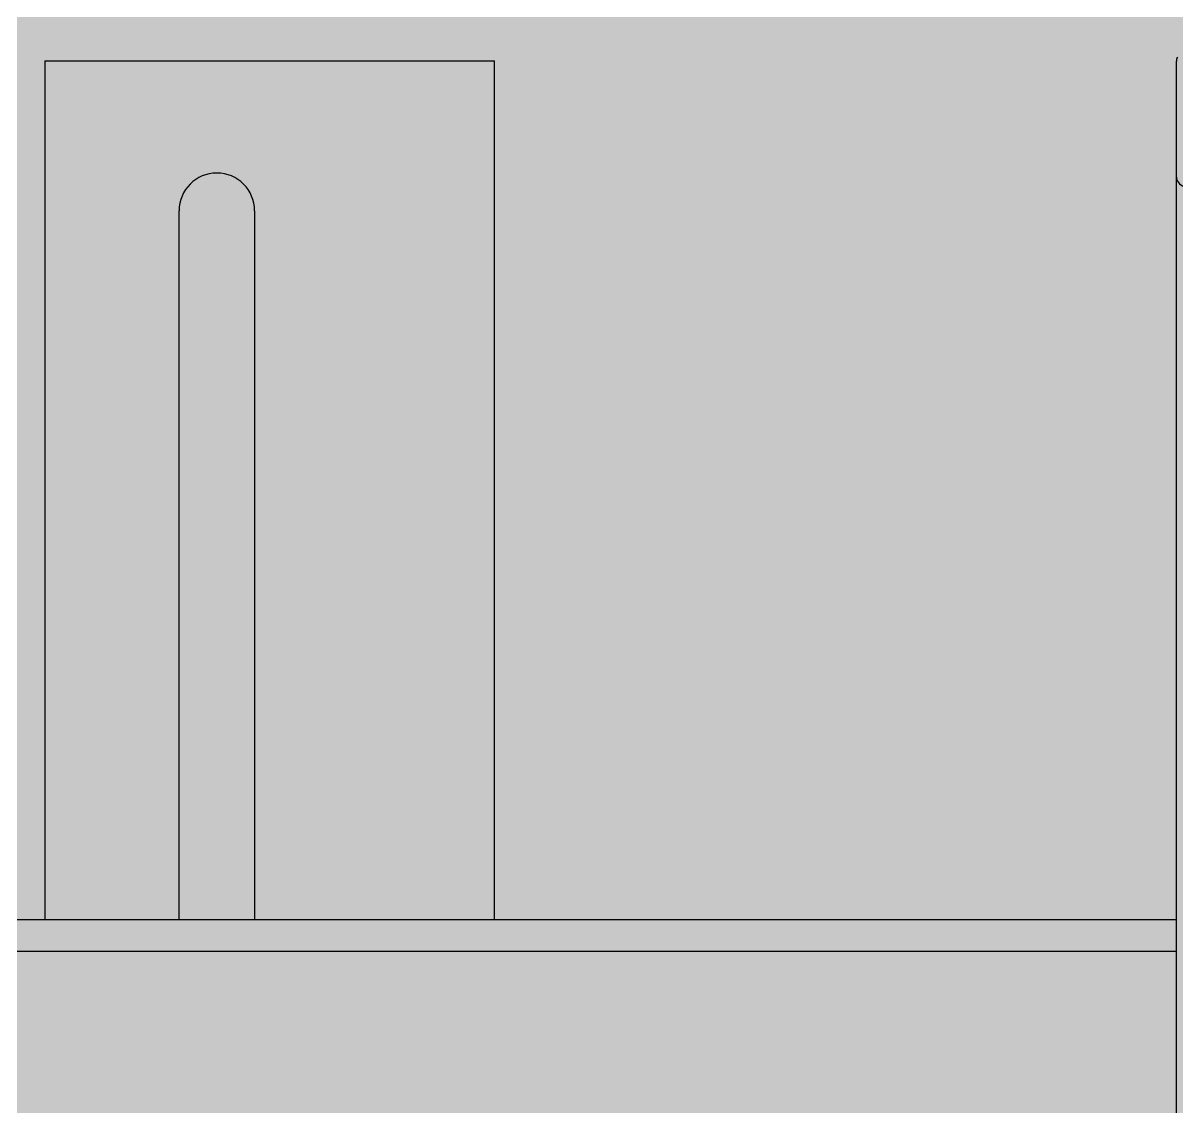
# Model space of a CAD drawing. Extents: x -18489 to 27370, y -8745 to 11880.
# Drawn here: x -16906.36 to -16894.16, y 2411.48 to 2422.94 of the extents above; entities that cross this region are included whole.
import ezdxf

# ---------------------------------------------------------------- set-up
doc = ezdxf.new("R2010")
doc.units = 0
doc.header["$LTSCALE"] = 100
for name, color, linetype in [('188K-SM-03-F10-MECH-EQ-Y2257103$0$0 Xref', 8, 'Continuous'), ('188K-SM-03-F10-MECH-EQ-Y2257103$0$M-EQU-FOUNDATION', 8, 'Continuous'), ('188K-SM-03-F10-MECH-EQ-Y2257103$0$Micron CUP L10 HVAC EQU$0$M-MECH-EQU', 136, 'Continuous'), ('188K-SM-03-F10-MECH-EQ-Y2257103$0$Micron CUP L10 HVAC EQU$0$M-PHASE1 AREA', 252, 'Continuous')]:
    doc.layers.add(name, color=color, linetype=linetype)
pattern_1 = [(50, (4473.52, 709.2), (54.6554, -4.78173), [5.715, -62.865]), (355, (4473.52, 709.2), (-10.57303, 57.31705), [4.572, -50.29218]), (100.45144, (4478.076, 708.8), (44.08237, 52.53533), [4.857, -53.42707]), (46.1842, (4473.52, 724.44), (81.32371, -12.6127), [8.5725, -94.2975]), (96.63556, (4480.3, 723.39), (71.22124, 74.22784), [7.2855, -80.14068]), (351.18415, (4473.52, 724.44), (71.22124, 74.22784), [6.858, -75.43792]), (21, (4481.14, 720.63), (45.48432, -30.67956), [5.715, -62.865]), (326, (4481.14, 720.63), (18.54061, 55.25639), [4.572, -50.292]), (71.45144, (4484.93, 718.07), (64.02493, 24.57683), [4.857, -53.42698]), (37.5, (4473.521, 709.2), (0.926581, 25.366512), [0, -49.6824, 0, -51.054, 0, -50.4825]), (7.5, (4473.52, 709.2), (20.0459, 30.054172), [0, -29.1084, 0, -48.5394, 0, -19.2405]), (327.5, (4456.529, 709.2), (40.677179, -1.718623), [0, -19.05, 0, -59.436, 0, -78.867]), (317.5, (4448.91, 709.2), (44.438754, 7.62795), [0, -24.765, 0, -39.4716, 0, -56.007])]

# ---------------------------------------------------------------- blocks, each defined once
blk = doc.blocks.new('188K-SM-03-F10-MECH-EQ-Y2257103$0$Micron CUP L10 HVAC EQU$0$A$C0c53ceb0')
at = {"layer": '188K-SM-03-F10-MECH-EQ-Y2257103$0$Micron CUP L10 HVAC EQU$0$M-PHASE1 AREA'}
for p, q in [((-7629.86085, 15051.2741), (-7629.86085, 14960.42849)), ((-7629.86085, 15051.2741), (-7582.28596, 15051.2741)), ((-7582.28596, 14960.42849), (-7582.28596, 15051.2741)), ((-7510.17543, 14523.3837), (-7510.17543, 15051.2579)), ((-7615.65082, 14960.42849), (-7615.65082, 15035.41581)), ((-7607.65923, 15035.41581), (-7607.65923, 14960.42849)), ((-7979.45407, 14960.42849), (-7510.17543, 14960.42849)), ((-7510.17543, 14957.06444), (-7979.45407, 14957.06444))]:
    blk.add_line(p, q, dxfattribs=at)
blk.add_arc((-7611.65503, 15035.41581), 3.99579, 0, 180, dxfattribs=at)
blk.add_open_spline([(-7510.07129, 15051.65755), (-7510.13666, 15051.5364), (-7510.17543, 15051.39557), (-7510.17543, 15051.2579)], degree=3, dxfattribs=at)
blk.add_open_spline([(-7510.17543, 15038.9679), (-7510.17543, 15038.76804), (-7509.98928, 15038.32862), (-7509.6019, 15038.08636), (-7509.38251, 15037.99678)], degree=3, knots=[0, 0, 0, 0, 0.457524368, 1, 1, 1, 1], dxfattribs=at)
blk = doc.blocks.new('188K-SM-03-F10-MECH-EQ-Y2257103$0$Micron CUP L10 HVAC EQU')
at = {"layer": '188K-SM-03-F10-MECH-EQ-Y2257103$0$Micron CUP L10 HVAC EQU$0$M-MECH-EQU'}
blk.add_blockref('188K-SM-03-F10-MECH-EQ-Y2257103$0$Micron CUP L10 HVAC EQU$0$A$C0c53ceb0', (-206166.7, 2082.18), dxfattribs=at)
blk = doc.blocks.new('188K-SM-03-F10-MECH-EQ-Y2257103')
at = {"layer": '188K-SM-03-F10-MECH-EQ-Y2257103$0$M-EQU-FOUNDATION'}
h = blk.add_hatch(dxfattribs=at)
h.set_pattern_fill('AR-CONC', color=256, scale=0.3)
h.set_pattern_definition(pattern_1)
h.paths.add_polyline_path([(-17043.149, 4192.459), (-16393.149, 4192.459), (-16393.149, 1372.459), (-17043.149, 1372.459)], flags=16)
h.paths.add_polyline_path([(-17048.149, 4197.459), (-16388.149, 4197.459), (-16388.149, 1367.459), (-17048.149, 1367.459)])
h = blk.add_hatch(dxfattribs=at)
h.set_pattern_fill('AR-CONC', color=256, scale=0.3)
h.set_pattern_definition(pattern_1)
h.paths.add_polyline_path([(-17033.149, 4182.459), (-16403.149, 4182.459), (-16403.149, 1382.459), (-17033.149, 1382.459)])
at = {"layer": '188K-SM-03-F10-MECH-EQ-Y2257103$0$0 Xref', "xscale": 0.1, "yscale": 0.1, "zscale": 0.1}
blk.add_blockref('188K-SM-03-F10-MECH-EQ-Y2257103$0$Micron CUP L10 HVAC EQU', (4473.521, 709.199), dxfattribs=at)

msp = doc.modelspace()

# ---------------------------------------------------------------- block references
msp.add_blockref('188K-SM-03-F10-MECH-EQ-Y2257103', (0, 0))

doc.saveas('drawing.dxf')
